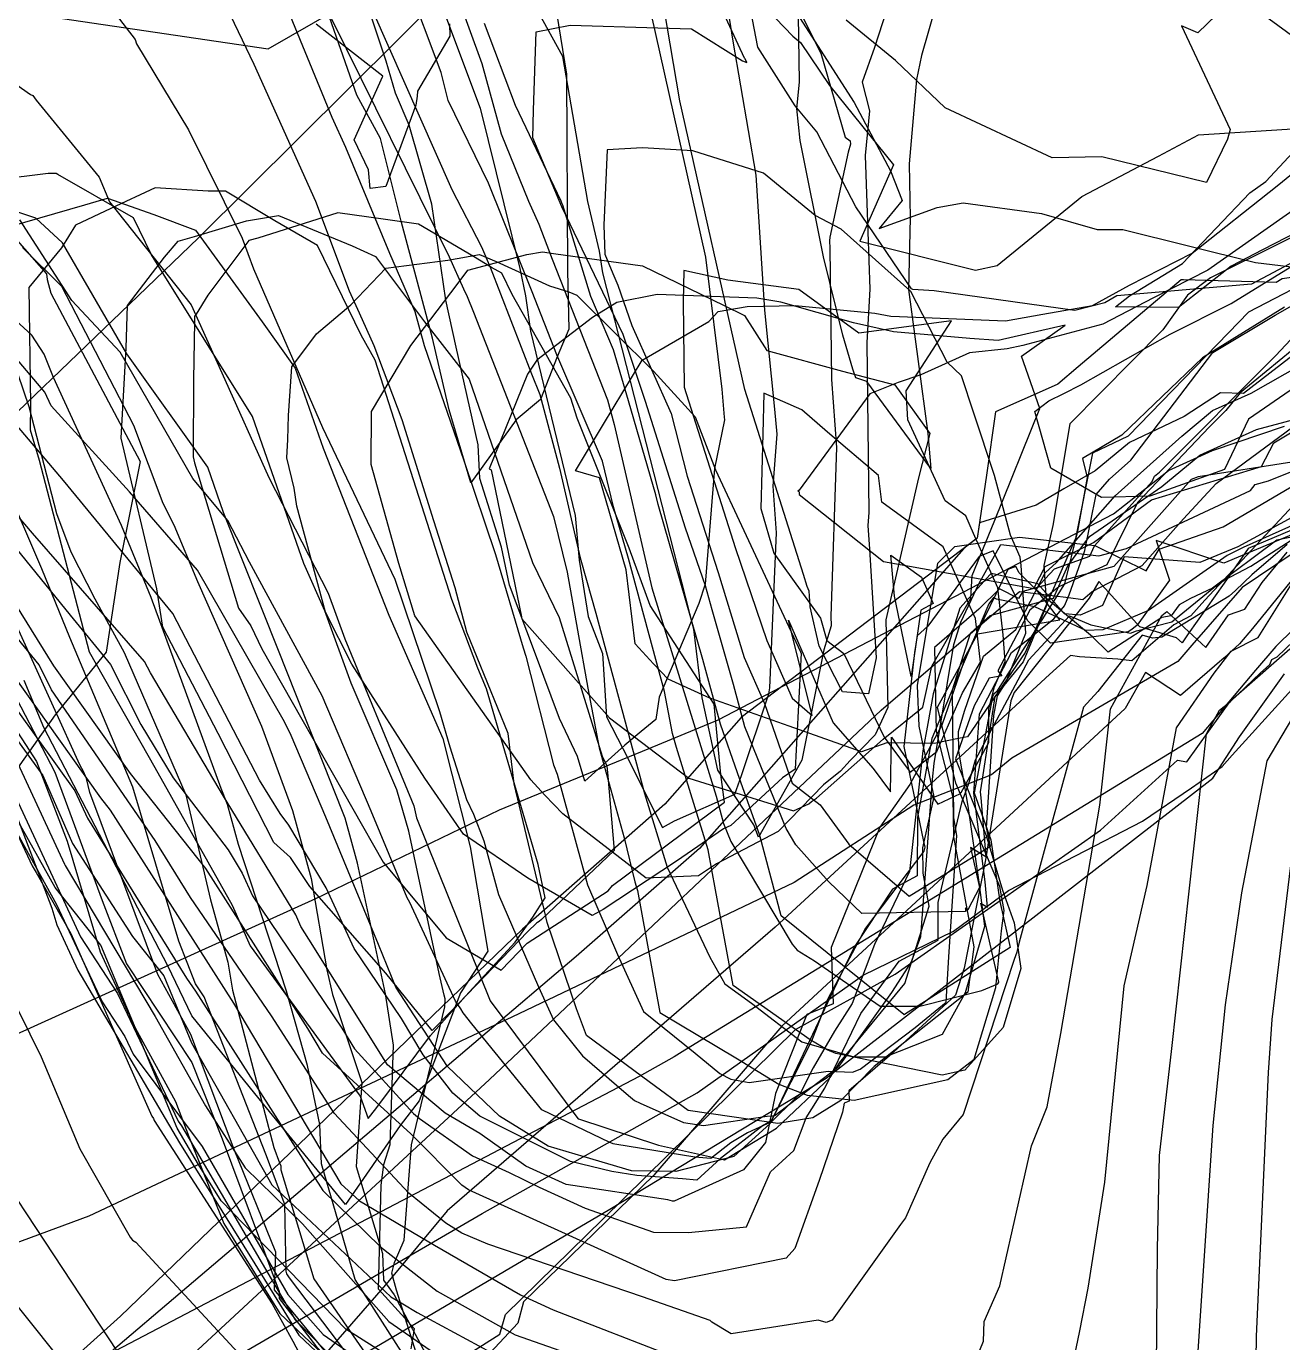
# Model space of a CAD drawing. Extents: x 0 to 298, y 0 to 220.
# Drawn here: x 78.22 to 113.08, y 121.75 to 158.27 of the extents above; entities that cross this region are included whole.
import ezdxf

# ---------------------------------------------------------------- set-up
doc = ezdxf.new("R2010")
doc.units = 0
doc.layers.add('LINES', color=1, linetype='CONTINUOUS')

msp = doc.modelspace()

# ---------------------------------------------------------------- linework, layer by layer
at = {"layer": 'LINES', "color": 1}
for points in [[(104.713, 163.195, 0), (103.064, 157.466, 0), (102.921, 156.8, 0), (102.723, 154.457, 0), (102.752, 152.956, 0), (102.704, 150.971, 0), (103.241, 146.979, 0), (103.324, 146.006, 0), (101.547, 148.415, 0), (101.244, 148.522, 0), (101.16, 148.763, 0), (100.878, 149.699, 0), (100.347, 151.872, 0), (99.7, 155.103, 0), (99.604, 155.995, 0), (99.682, 156.725, 0), (99.612, 161.037, 0)], [(92.878, 159.008, 0), (93.209, 156.942, 0), (93.243, 151.485, 0), (93.28, 149.874, 0), (92.95, 149.1, 0), (92.49, 147.918, 0), (91.82, 147.352, 0), (90.561, 145.611, 0), (89.955, 147.628, 0), (89.494, 149.619, 0), (88.629, 152.863, 0), (88.052, 155.162, 0), (87.398, 156.364, 0), (85.171, 162.705, 0)], [(89.249, 160.197, 0), (90.819, 156, 0), (91.916, 151.549, 0), (92.071, 150.79, 0), (92.213, 149.813, 0), (93.451, 144.702, 0), (93.56, 143.457, 0), (93.817, 141.902, 0), (94.211, 140.868, 0), (94.321, 139.112, 0), (94.778, 138.239, 0), (95.875, 136.043, 0), (96.206, 136.226, 0), (97.888, 136.969, 0), (98.064, 137.484, 0), (98.828, 139.753, 0), (98.858, 139.923, 0), (99.036, 144.218, 0), (98.951, 145.511, 0), (99.055, 146.961, 0), (98.993, 147.65, 0), (98.713, 150.397, 0), (98.476, 154.142, 0), (97.837, 157.859, 0), (97.077, 162.623, 0)], [(110.179, 160.338, 0), (113.529, 157.876, 0)], [(89.784, 160.218, 0), (90.867, 157.239, 0), (91.404, 155.286, 0), (92.162, 153.425, 0), (92.442, 152.782, 0), (92.817, 151.813, 0), (94.353, 147.91, 0), (94.537, 147.222, 0), (95.579, 142.689, 0), (97.37, 136.912, 0), (97.568, 136.154, 0), (97.773, 135.655, 0), (99.47, 132.804, 0), (99.61, 132.645, 0), (100.097, 132.345, 0), (101.92, 131.086, 0), (103.019, 131.087, 0), (104.737, 131.525, 0), (105.181, 131.705, 0), (105.206, 131.754, 0), (104.709, 133.947, 0), (104.89, 133.836, 0), (104.83, 134.535, 0), (104.517, 137.001, 0), (104.517, 137.001, 0), (104.67, 139.201, 0), (105.012, 139.854, 0), (105.561, 140.9, 0), (106.736, 141.833, 0), (107.028, 142.191, 0), (107.156, 142.497, 0), (107.598, 143.727, 0), (107.907, 145.284, 0), (108.278, 145.707, 0), (108.872, 146.239, 0), (111.146, 149.22, 0), (112.873, 150.254, 0), (114.764, 151.331, 0)], [(70.36, 159.786, 0), (74.353, 156.432, 0), (74.36, 156.417, 0), (78.782, 151.402, 0), (78.804, 151.251, 0), (78.906, 150.866, 0), (81.382, 146.196, 0), (80.822, 143.394, 0), (80.438, 140.907, 0), (79.025, 139.172, 0), (77.435, 136.93, 0), (74.228, 134.037, 0), (72.821, 132.702, 0), (68.907, 129.899, 0), (68.261, 129.47, 0), (66.841, 129.086, 0), (63.565, 127.567, 0), (61.006, 127.786, 0), (58.299, 128.117, 0), (56.459, 128.933, 0), (53.61, 130.48, 0), (53.345, 131.097, 0), (50.5, 132.731, 0), (49.012, 133.655, 0)], [(113.338, 146.179, 0), (110.74, 145.771, 0), (110.543, 145.701, 0), (108.396, 143.288, 0), (105.872, 142.59, 0), (105.759, 142.402, 0), (105.228, 142.664, 0), (104.654, 142.101, 0), (103.421, 141.042, 0), (103.466, 138.708, 0), (103.933, 136.874, 0), (103.947, 135.789, 0), (104.209, 134.392, 0), (104.519, 132.737, 0), (104.346, 131.475, 0), (101.751, 129.414, 0), (100.827, 128.472, 0), (100.045, 127.985, 0), (99.074, 127.835, 0), (96.584, 128.192, 0), (95.506, 128.989, 0), (93.772, 130.278, 0), (93.486, 131.009, 0), (92.68, 133.407, 0), (92.603, 133.728, 0), (91.756, 137.253, 0), (91.591, 138.652, 0), (90.451, 141.467, 0), (90.122, 142.693, 0), (89.535, 144.553, 0), (88.649, 147.351, 0), (87.873, 149.411, 0), (87.469, 150.313, 0), (87.191, 150.927, 0), (86.257, 153.414, 0), (84.547, 157.212, 0), (83.357, 159.709, 0)], [(114.894, 153.187, 0), (111.085, 151.296, 0), (110.448, 150.809, 0), (109.761, 149.85, 0), (107.182, 147.248, 0), (106.705, 144.424, 0), (106.456, 143.315, 0), (106.533, 142.202, 0), (106.267, 141.559, 0), (105.882, 140.638, 0), (105.097, 139.677, 0), (104.744, 137.388, 0), (104.687, 137.031, 0), (104.708, 136.863, 0), (104.849, 135.226, 0), (104.426, 135.486, 0), (104.677, 134.379, 0), (104.353, 133.76, 0), (104.332, 133.749, 0), (104.288, 133.812, 0), (104.286, 133.717, 0), (101.408, 133.662, 0), (100.488, 134.534, 0), (99.579, 135.565, 0), (99.312, 136.014, 0), (98.159, 138.834, 0), (97.85, 140.013, 0), (97.257, 142.085, 0), (97.066, 142.75, 0), (96.519, 144.35, 0), (95.403, 147.862, 0), (94.781, 149.722, 0), (93.086, 153.263, 0), (92.281, 155.178, 0), (92.293, 155.947, 0), (92.372, 158.12, 0), (93.317, 158.301, 0), (95.75, 158.233, 0), (96.684, 158.202, 0), (98.1, 157.31, 0), (98.214, 157.268, 0), (98.171, 157.372, 0), (98.154, 157.389, 0), (97.05, 159.772, 0)], [(102.411, 159.723, 0), (101.763, 157.682, 0), (101.421, 156.719, 0), (101.618, 155.928, 0), (101.498, 154.686, 0), (101.542, 153.362, 0), (101.633, 150.984, 0), (101.549, 149.496, 0), (101.601, 144.784, 0), (101.575, 144.423, 0), (101.619, 143.767, 0), (101.801, 140.749, 0), (101.595, 139.749, 0), (100.868, 139.812, 0), (100.22, 141.079, 0), (99.977, 142.164, 0), (99.951, 142.473, 0)], [(89.935, 159.302, 0), (83.004, 152.401, 0), (66.25, 136.316, 0), (64.966, 134.633, 0), (63.357, 131.996, 0), (59.19, 131.241, 0), (51.335, 127.741, 0), (50.451, 129.305, 0), (50.036, 130.069, 0), (48.921, 131.056, 0)], [(79.965, 159.567, 0), (81.246, 157.907, 0), (81.277, 157.783, 0), (82.727, 155.403, 0), (84.217, 152.396, 0), (84.523, 151.543, 0), (86.44, 147.143, 0), (88.449, 142.935, 0), (89.688, 139.265, 0), (89.978, 138.286, 0), (90.44, 136.819, 0), (90.629, 136.412, 0), (90.921, 135.675, 0), (91.329, 134.188, 0), (92.437, 131.62, 0), (92.853, 130.706, 0), (93.66, 129.708, 0), (94.935, 128.613, 0), (95.103, 128.475, 0), (95.256, 128.395, 0), (96.455, 127.86, 0), (97.013, 127.781, 0), (98.783, 128.038, 0), (98.936, 128.041, 0), (99.001, 128.064, 0), (100.778, 129.421, 0), (102.242, 131.465, 0), (102.774, 132.303, 0), (103.044, 133.019, 0), (103.369, 137.379, 0), (103.418, 137.823, 0), (103.963, 141.123, 0), (104.153, 141.737, 0), (104.658, 142.801, 0), (105.266, 143.9, 0), (107.987, 143.578, 0), (108.754, 143.787, 0), (112.196, 145.39, 0), (112.323, 145.56, 0), (112.695, 145.662, 0), (117.209, 147.476, 0)], [(85.269, 159.251, 0), (86.699, 155.755, 0), (87.077, 154.917, 0), (88.305, 151.975, 0), (89.004, 150.358, 0), (89.259, 149.418, 0), (90.368, 146.223, 0), (91.246, 143.622, 0), (92.014, 141.027, 0), (92.085, 140.802, 0), (92.852, 137.781, 0), (92.955, 137.521, 0), (93.797, 134.454, 0), (94.632, 132.519, 0), (95.348, 130.936, 0), (96.779, 129.784, 0), (97.463, 129.22, 0), (97.768, 129.062, 0), (98.278, 128.972, 0), (100.469, 129.288, 0), (101.15, 129.253, 0), (101.36, 129.336, 0), (102.884, 130.494, 0), (103.749, 131.196, 0), (103.824, 132.458, 0), (104.041, 135.827, 0), (103.959, 136.31, 0), (103.924, 139.856, 0), (103.927, 139.863, 0), (104.426, 141.437, 0), (104.967, 141.929, 0), (106.723, 142.409, 0), (107.122, 143.308, 0), (107.726, 144.12, 0), (109.735, 145.504, 0), (110.784, 146.375, 0), (112.359, 147.084, 0), (115.398, 147.9, 0)], [(114.43, 150.176, 0), (111.902, 148.105, 0), (111.511, 147.617, 0), (111.055, 147.158, 0), (109.057, 145.058, 0), (108.205, 143.335, 0), (106.874, 142.718, 0), (106.07, 142.07, 0), (105.44, 140.877, 0), (105.183, 140.387, 0), (105.29, 140.25, 0), (104.945, 140.191, 0), (104.529, 139.423, 0), (104.005, 137.952, 0), (104.853, 135.821, 0), (105.312, 134.308, 0), (105.631, 133.398, 0), (105.82, 132.132, 0), (105.325, 130.496, 0), (104.263, 129.312, 0), (103.641, 129.172, 0), (100.69, 129.777, 0), (100.441, 129.872, 0), (99.975, 130.157, 0), (97.835, 131.664, 0), (97.347, 134.318, 0), (97.146, 135.423, 0), (96.265, 138.264, 0), (96.157, 138.653, 0), (95.934, 139.815, 0), (94.93, 143.508, 0), (94.518, 144.937, 0), (94.208, 146.21, 0), (92.941, 149.162, 0), (92.259, 150.91, 0), (91.045, 153.923, 0), (89.927, 156.218, 0), (89.732, 156.993, 0), (88.784, 159.535, 0)], [(98.301, 159.249, 0), (99.494, 158, 0), (99.709, 157.826, 0), (100.507, 156.633, 0), (102.285, 154.431, 0), (101.35, 152.308, 0), (104.558, 151.505, 0), (105.166, 151.636, 0), (107.511, 153.547, 0), (109.641, 154.665, 0), (110.751, 155.265, 0), (113.935, 155.463, 0)], [(99.01, 159.564, 0), (101.199, 156.158, 0), (102.202, 154.267, 0), (102.522, 153.442, 0), (101.891, 152.661, 0), (103.499, 153.244, 0), (104.218, 153.377, 0), (106.389, 153.083, 0), (107.937, 152.638, 0), (108.649, 152.637, 0), (112.331, 151.716, 0), (113.875, 151.531, 0)], [(79.231, 158.49, 0), (84.937, 157.648, 0), (87.454, 159.097, 0)], [(95.55, 158.637, 0), (97.07, 151.865, 0), (97.52, 148.201, 0), (97.588, 147.432, 0), (97.596, 147.353, 0), (97.317, 146.006, 0), (97.058, 142.797, 0), (96.885, 142.256, 0), (95.788, 139.659, 0), (95.688, 139.045, 0), (95.289, 138.709, 0), (94.83, 138.333, 0), (93.717, 137.326, 0), (93.519, 138.01, 0), (93.015, 139.069, 0), (92.349, 140.854, 0), (91.635, 142.763, 0), (91.413, 143.819, 0), (90.807, 145.727, 0), (90.763, 146.661, 0), (90.154, 149.372, 0), (89.863, 150.67, 0), (89.475, 153.339, 0), (88.85, 155.533, 0), (88.465, 156.418, 0), (88.207, 157.307, 0), (87.681, 158.885, 0)], [(111.77, 159.101, 0), (110.729, 158.091, 0), (110.279, 158.285, 0), (111.632, 155.406, 0), (111.556, 155.142, 0), (110.971, 153.939, 0), (108.07, 154.647, 0), (106.687, 154.62, 0), (103.719, 156.006, 0), (102.342, 157.326, 0), (100.972, 158.439, 0)], [(87.817, 158.726, 0), (90.029, 153.742, 0), (90.852, 152.15, 0), (91.096, 151.589, 0), (92.245, 148.626, 0), (92.469, 148.055, 0), (93.016, 146.014, 0), (93.592, 143.526, 0), (93.768, 142.908, 0), (94.029, 141.988, 0), (95.377, 136.992, 0), (96.004, 134.943, 0), (97.193, 132.445, 0), (97.605, 131.71, 0), (98.348, 131.17, 0), (99.738, 130.094, 0), (101.189, 129.685, 0), (102.052, 129.679, 0), (103.646, 130.31, 0), (104.281, 131.47, 0), (104.816, 133.311, 0), (104.665, 134.527, 0), (104.355, 136.638, 0), (104.097, 138.16, 0), (104.091, 138.704, 0), (104.252, 139.268, 0), (104.783, 140.802, 0), (105.677, 141.54, 0), (106.499, 143.106, 0), (106.81, 143.395, 0), (108.435, 145.249, 0), (110.284, 146.905, 0), (111.136, 147.613, 0), (112.212, 148.097, 0), (114.632, 149.475, 0)], [(99.626, 158.809, 0), (100.268, 157.524, 0), (100.945, 155.2, 0), (101.086, 155.095, 0), (101.094, 155.003, 0), (101.03, 154.778, 0), (100.522, 152.426, 0), (100.513, 152.321, 0), (100.517, 152.114, 0), (100.562, 148.475, 0), (100.704, 146.586, 0), (100.546, 141.908, 0), (100.556, 141.635, 0), (100.357, 140.971, 0), (99.745, 137.913, 0), (98.544, 135.775, 0), (98.414, 136.115, 0), (97.415, 137.631, 0), (96.977, 139.638, 0), (96.742, 141.551, 0), (94.217, 151.431, 0), (94.124, 152.036, 0), (93.802, 153.414, 0), (93.108, 157.439, 0), (92.417, 158.69, 0)], [(99.951, 142.473, 0), (99.943, 142.603, 0), (99.894, 142.73, 0), (99.79, 143.059, 0), (98.163, 148.195, 0), (96.354, 156.207, 0), (95.91, 158.826, 0)], [(113.721, 151.913, 0), (112.222, 151.12, 0), (108.487, 150.79, 0), (108.153, 150.604, 0), (107.314, 150.391, 0), (103.414, 150.936, 0), (102.819, 150.968, 0), (102.786, 150.986, 0), (101.245, 153.263, 0), (100.161, 155.347, 0), (99.555, 156.065, 0), (98.526, 157.696, 0), (98.329, 158.705, 0)], [(89.963, 158.339, 0), (89.974, 158.001, 0), (89.078, 156.474, 0), (89.067, 156.332, 0), (89.028, 156.08, 0), (88.196, 153.827, 0), (87.767, 153.776, 0), (87.714, 154.294, 0), (87.325, 155.118, 0), (88.119, 156.89, 0), (86.271, 158.33, 0)], [(86.69, 158.477, 0), (89.959, 151.874, 0), (90.35, 150.985, 0), (90.457, 150.775, 0), (90.636, 150.34, 0), (92.85, 144.674, 0), (93.232, 143.132, 0), (93.803, 139.908, 0), (94.121, 138.258, 0), (94.815, 135.756, 0), (95.106, 134.534, 0), (95.185, 134.298, 0), (95.798, 130.908, 0), (97.954, 129.625, 0), (99.107, 128.92, 0), (99.891, 128.621, 0), (101.192, 128.477, 0), (103.797, 129.057, 0), (104.521, 129.614, 0), (105.124, 131.609, 0), (105.283, 133.179, 0), (105.361, 133.745, 0), (105.237, 134.407, 0), (104.017, 137.27, 0), (103.511, 139.38, 0), (104.616, 141.407, 0), (104.621, 141.416, 0), (106.902, 141.805, 0), (106.195, 142.713, 0), (106.494, 143.283, 0), (107.836, 143.954, 0), (109.448, 145.132, 0), (112.494, 146.057, 0), (112.842, 146.713, 0), (114.549, 147.742, 0)], [(113.136, 150.476, 0), (110.861, 149.075, 0), (108.62, 146.925, 0), (107.533, 146.28, 0), (107.663, 145.75, 0), (107.393, 144.262, 0), (107.031, 142.805, 0), (105.148, 139.807, 0), (105.069, 139.744, 0), (105.031, 139.673, 0), (104.993, 139.479, 0), (104.524, 137.007, 0), (104.983, 135.699, 0), (105.238, 133.994, 0), (105.524, 132.718, 0), (102.591, 130.853, 0), (102.586, 130.85, 0), (102.576, 130.859, 0), (99.167, 133.592, 0), (98.579, 135.825, 0), (97.961, 137.557, 0), (97.482, 138.913, 0), (96.995, 140.703, 0), (95.755, 145.008, 0), (95.691, 145.271, 0), (94.935, 147.877, 0), (94.521, 149.295, 0), (93.89, 150.776, 0), (93.107, 153.309, 0), (93.091, 153.346, 0), (93.06, 153.423, 0), (91.799, 156.072, 0), (90.934, 158.347, 0)], [(76.234, 157.861, 0), (78.343, 156.38, 0), (78.401, 156.355, 0), (78.5, 156.221, 0), (80.243, 154.089, 0), (80.536, 153.406, 0), (82.801, 150.549, 0), (83.648, 148.659, 0), (84.955, 145.759, 0), (86.603, 142.547, 0), (87.065, 141.277, 0), (88.74, 137.227, 0), (88.981, 136.644, 0), (89.052, 136.316, 0), (91.092, 131.239, 0), (93.525, 127.974, 0), (93.536, 127.964, 0), (93.545, 127.961, 0), (95.762, 127.231, 0), (97.594, 126.824, 0), (97.595, 126.825, 0), (99.044, 127.7, 0), (100.526, 129.104, 0), (100.785, 129.52, 0), (102.602, 131.712, 0), (103.278, 133.858, 0), (103.105, 134.781, 0), (103.096, 135.476, 0), (103.41, 136.893, 0), (103.002, 138.854, 0), (102.951, 139.98, 0), (103.516, 143.374, 0), (103.99, 143.84, 0), (105.781, 144.096, 0), (107.872, 143.87, 0), (109.296, 143.167, 0), (109.656, 143.764, 0), (111.437, 144.384, 0), (113.436, 145.562, 0)], [(116.18, 153.946, 0), (112.525, 152.072, 0), (111.655, 151.621, 0), (110.192, 150.469, 0), (108.447, 150.494, 0), (108.834, 150.793, 0), (110.305, 151.696, 0), (112.177, 153.654, 0), (112.622, 153.965, 0), (114.259, 155.726, 0)], [(105.092, 145.809, 0), (104.518, 147.542, 0), (104.173, 148.576, 0), (103.771, 148.953, 0), (102.766, 150.918, 0), (102.74, 150.94, 0), (100.834, 152.645, 0), (100.116, 153.019, 0), (98.677, 154.195, 0), (96.715, 154.819, 0), (95.326, 154.896, 0), (94.338, 154.844, 0), (94.248, 152.752, 0), (94.274, 151.955, 0), (94.494, 151.414, 0), (94.636, 151.09, 0), (95.024, 149.976, 0), (96.115, 147.532, 0), (96.558, 145.793, 0), (97.424, 143.121, 0), (98.139, 140.765, 0), (98.709, 139.488, 0), (99.474, 137.276, 0), (100.249, 136.669, 0), (101.051, 135.586, 0), (102.724, 134.142, 0), (104.722, 135.365, 0), (104.982, 135.531, 0), (104.869, 136.034, 0), (105.072, 139.15, 0), (105.176, 139.695, 0), (105.385, 140.034, 0), (105.954, 141.434, 0), (105.829, 143.31, 0), (105.801, 143.546, 0), (105.531, 144.159, 0), (105.092, 145.809, 0)], [(81.695, 151.934, 0), (81.198, 152.958, 0), (79.097, 154.164, 0), (79.055, 154.19, 0), (78.832, 154.19, 0), (77.409, 154.015, 0)], [(94.24, 147.23, 0), (95.31, 149.008, 0), (97.166, 150.079, 0), (97.417, 150.36, 0), (98.224, 150.503, 0), (99.554, 150.531, 0), (101.771, 150.312, 0), (102.211, 150.226, 0), (102.457, 150.221, 0), (105.398, 150.104, 0), (106.433, 150.287, 0), (107.807, 150.53, 0), (108.835, 151.088, 0), (110.578, 151.978, 0), (112.936, 153.85, 0), (113.575, 154.375, 0)], [(83.722, 134.268, 0), (83.937, 133.893, 0), (84.436, 132.766, 0), (87.487, 128.587, 0), (87.712, 127.974, 0), (87.919, 128.239, 0), (89.436, 130.276, 0), (90.121, 131.043, 0), (90.412, 131.363, 0), (91.792, 132.861, 0), (92.283, 133.554, 0), (92.62, 134.093, 0), (92.425, 135.019, 0), (90.993, 139.89, 0), (90.748, 140.464, 0), (90.029, 142.371, 0), (87.907, 149.007, 0), (87.515, 149.699, 0), (86.307, 152.19, 0), (85.115, 152.874, 0), (83.749, 153.7, 0), (83.273, 153.701, 0), (81.797, 153.791, 0), (80.569, 153.218, 0), (79.586, 152.759, 0), (79.203, 152.127, 0), (78.293, 151.026, 0), (78.341, 147.774, 0), (78.327, 147.073, 0), (78.578, 146.231, 0), (79.972, 140.92, 0), (81.794, 137.713, 0), (83.722, 134.268, 0)], [(77.765, 152.719, 0), (79.843, 153.315, 0), (80.48, 153.505, 0), (81.765, 153.053, 0), (82.915, 152.621, 0), (84.77, 150.072, 0), (85.688, 148.788, 0), (86.464, 146.571, 0), (88.279, 141.934, 0), (89.782, 138.511, 0), (90.537, 135.509, 0), (91.034, 132.617, 0), (90.274, 131.456, 0), (89.122, 128.458, 0), (88.597, 127.777, 0), (87.083, 125.586, 0), (84.809, 128.371, 0), (82.816, 130.824, 0)], [(88.907, 121.582, 0), (88.996, 122.14, 0), (87.994, 123.238, 0), (88.07, 126.117, 0), (88.147, 126.695, 0), (88.323, 127.246, 0), (88.412, 130.009, 0), (88.191, 131.43, 0), (87.413, 135.055, 0), (87.071, 136.304, 0), (85.415, 140.463, 0), (85.257, 140.866, 0), (83.698, 144.781, 0), (83.256, 146.044, 0), (81.014, 149.182, 0), (79.231, 152.267, 0), (78.487, 152.95, 0), (77.281, 153.348, 0)], [(94.532, 135.405, 0), (92.52, 133.495, 0), (92.454, 133.436, 0), (92.408, 133.406, 0), (92.377, 133.389, 0), (92.144, 133.155, 0), (89.973, 130.915, 0), (89.484, 130.409, 0), (88.195, 132, 0), (86.09, 134.412, 0), (85.557, 135.213, 0), (85.088, 135.632, 0), (83.547, 138.65, 0), (82.014, 141.598, 0), (81.841, 142.663, 0), (80.858, 146.845, 0), (80.994, 149.356, 0), (81.03, 150.527, 0), (82.054, 151.864, 0), (82.44, 152.315, 0), (82.89, 152.444, 0), (84.33, 152.872, 0), (85.218, 153.026, 0), (87.264, 152.18, 0), (87.915, 151.882, 0), (89.277, 150.07, 0), (90.51, 148.486, 0), (92.27, 143.398, 0), (93.012, 141.87, 0), (94.201, 138.02, 0), (94.329, 137.755, 0), (94.36, 137.464, 0), (94.532, 135.405, 0)], [(93.334, 147.953, 0), (91.704, 150.828, 0), (91.416, 151.421, 0), (91.132, 151.584, 0), (90.629, 151.889, 0), (89.107, 152.784, 0), (88.129, 152.917, 0), (86.869, 153.095, 0), (84.647, 152.391, 0), (84.4, 152.326, 0), (83.256, 150.816, 0), (82.935, 150.285, 0), (82.89, 150.231, 0), (82.893, 150.073, 0), (82.862, 148.474, 0), (82.849, 146.324, 0), (82.895, 146.16, 0), (84.11, 142.126, 0), (84.457, 141.636, 0), (84.757, 141.003, 0), (88.129, 135.085, 0), (89.872, 132.984, 0), (91.397, 132.083, 0), (92.118, 132.839, 0), (94.373, 134.29, 0), (94.492, 134.431, 0), (97.6, 136.745, 0), (97.491, 137.514, 0), (97.313, 139.466, 0), (95.538, 142.206, 0), (94.956, 143.798, 0), (93.511, 147.398, 0), (93.334, 147.953, 0)], [(113.525, 153.275, 0), (111.012, 151.504, 0), (109.498, 150.736, 0)], [(88.79, 134.096, 0), (87.789, 136.501, 0), (86.432, 139.701, 0), (84.413, 143.409, 0), (83.813, 144.559, 0), (83.344, 145.13, 0), (82.841, 145.725, 0), (80.825, 149.236, 0), (79.49, 150.663, 0), (78.042, 152.901, 0)], [(88.634, 121.499, 0), (87.347, 123.502, 0), (86.954, 124.874, 0), (86.41, 126.716, 0), (86.369, 127.808, 0), (86.03, 129.437, 0), (85.44, 131.506, 0), (84.112, 135.571, 0), (83.808, 136.681, 0), (83.631, 137.123, 0), (81.685, 142.429, 0), (80.861, 144.422, 0), (78.978, 148.525, 0), (78.722, 149.176, 0), (78.373, 149.705, 0), (75.298, 152.519, 0)], [(116.481, 152.601, 0), (112.134, 150.338, 0), (111.581, 149.766, 0), (108.799, 146.898, 0), (107.812, 146.434, 0), (107.337, 144.062, 0), (106.723, 142.672, 0), (105.943, 140.903, 0), (104.341, 138.559, 0), (104.14, 138.519, 0), (103.418, 138.377, 0), (102.1, 138.396, 0), (101.401, 138.141, 0), (99.393, 138.855, 0), (97.187, 139.637, 0), (96.035, 140.163, 0), (95.624, 140.585, 0), (95.117, 141.14, 0), (94.864, 143.193, 0), (94.129, 145.745, 0), (93.463, 145.94, 0), (94.24, 147.23, 0)], [(78.12, 152.14, 0), (79.201, 151.059, 0), (81.2, 147.21, 0), (82.011, 145.046, 0), (82.317, 144.445, 0), (82.971, 142.873, 0), (84.754, 138.854, 0), (85.609, 136.518, 0), (86.132, 134.627, 0), (86.565, 132.095, 0), (86.724, 131.412, 0), (87.535, 128.974, 0), (87.372, 126.639, 0), (88.109, 124.223, 0), (88.137, 123.485, 0), (88.432, 123.077, 0), (89.454, 121.155, 0)], [(89.385, 120.376, 0), (88.494, 123.207, 0), (88.37, 123.677, 0), (88.44, 123.973, 0), (88.707, 124.599, 0), (88.915, 127.242, 0), (89.834, 131.068, 0), (89.85, 131.287, 0), (89.816, 131.389, 0), (89.676, 131.99, 0), (88.841, 135.947, 0), (88.504, 137.091, 0), (87.242, 140.046, 0), (86.505, 142.058, 0), (85.923, 143.369, 0), (84.502, 147.443, 0), (81.695, 151.934, 0)], [(85.733, 144.961, 0), (85.652, 145.458, 0), (85.454, 146.301, 0), (85.481, 146.807, 0), (85.502, 147.476, 0), (85.588, 148.828, 0), (86.275, 149.737, 0), (87.228, 150.548, 0), (88.202, 151.564, 0), (89.918, 151.788, 0), (90.796, 151.94, 0), (91.264, 151.746, 0), (92.745, 151.07, 0), (93.28, 150.901, 0), (93.496, 150.809, 0), (95.628, 148.701, 0), (96.783, 147.442, 0), (97.347, 145.967, 0), (99.707, 140.916, 0), (99.719, 140.89, 0), (99.719, 140.887, 0), (99.72, 140.878, 0), (99.558, 137.665, 0), (99.202, 137.424, 0), (97.768, 136.097, 0), (97.568, 136.006, 0), (96.261, 135.106, 0), (94.228, 133.77, 0), (93.929, 133.601, 0), (92.138, 134.64, 0), (90.351, 135.856, 0), (89.282, 137.416, 0), (87.258, 140.572, 0), (86.526, 142.021, 0), (85.733, 144.961, 0)], [(92.219, 137.37, 0), (89.001, 141.914, 0), (88.562, 143.371, 0), (87.797, 146.116, 0), (87.806, 147.584, 0), (88.893, 149.416, 0), (90.175, 151.108, 0), (90.478, 151.509, 0), (92.116, 151.939, 0), (92.55, 152.016, 0), (92.856, 151.97, 0), (95.318, 151.628, 0), (97.588, 150.524, 0), (98.149, 150.251, 0), (98.775, 149.279, 0), (100.872, 148.709, 0), (102.321, 148.327, 0), (103.294, 146.979, 0), (102.978, 145.746, 0), (102.078, 141.81, 0), (102.126, 139.378, 0), (101.78, 138.614, 0), (101.086, 137.904, 0), (100.816, 137.605, 0), (100.344, 137.228, 0), (99.088, 135.932, 0), (97.375, 135.034, 0), (96.876, 134.704, 0), (95.419, 134.641, 0), (93.114, 136.424, 0), (92.607, 136.944, 0), (92.219, 137.37, 0)], [(113.443, 148.271, 0), (112.139, 147.377, 0), (111.472, 145.972, 0), (109.402, 145.239, 0), (108.055, 145.199, 0), (106.648, 146.016, 0), (106.204, 147.588, 0), (106.594, 147.878, 0), (107.014, 148.088, 0), (107.48, 148.321, 0), (109.965, 149.733, 0), (111.652, 150.58, 0), (113.417, 151.665, 0)], [(114.759, 151.507, 0), (113.074, 151.262, 0), (112.901, 151.163, 0), (110.336, 151.235, 0), (110.265, 151.237, 0), (107.411, 148.826, 0), (106.843, 148.345, 0), (106.581, 148.228, 0), (105.121, 147.573, 0), (104.865, 145.815, 0), (104.611, 144.067, 0), (98.06, 139.095, 0), (95.938, 136.688, 0), (91.993, 133.224, 0), (80.836, 122.489, 0), (72.955, 115.404, 0), (66.357, 108.99, 0), (64.223, 106.885, 0), (62.859, 102.569, 0), (62.26, 100.853, 0), (62.075, 100.435, 0), (58.661, 97.585, 0), (51.623, 91.141, 0)], [(101.721, 137.685, 0), (102.199, 137.032, 0), (102.233, 138.554, 0), (103.52, 136.689, 0), (104.141, 136.991, 0), (104.147, 137.004, 0), (104.142, 137.026, 0), (104.166, 137.011, 0), (104.932, 138.401, 0), (104.928, 139.337, 0), (105.09, 139.944, 0), (105.384, 140.652, 0), (105.333, 141.39, 0), (105.184, 142.69, 0), (104.51, 144.2, 0), (104.291, 144.691, 0), (103.722, 145.105, 0), (102.683, 147.355, 0), (102.638, 148.159, 0), (103.891, 150.102, 0), (101.321, 149.756, 0), (99.655, 150.969, 0), (97.687, 151.229, 0), (96.465, 151.498, 0), (96.45, 150.634, 0), (96.477, 148.259, 0), (97.894, 143.812, 0), (98.773, 141.228, 0), (99.473, 139.632, 0), (100.029, 139.149, 0), (99.376, 141.795, 0), (100.615, 138.948, 0), (101.721, 137.685, 0)], [(109.498, 150.736, 0), (108.095, 150.006, 0), (105.872, 149.414, 0), (105.436, 149.328, 0), (104.396, 149.215, 0), (103.049, 148.602, 0), (102.413, 148.389, 0), (101.627, 148.079, 0), (99.669, 145.407, 0), (99.632, 145.378, 0), (99.662, 145.367, 0), (99.665, 145.349, 0), (99.669, 145.328, 0), (99.666, 145.281, 0), (102.012, 143.428, 0), (106.231, 142.666, 0), (106.755, 143.224, 0), (107.734, 143.569, 0), (107.868, 143.86, 0), (109.46, 145.643, 0), (109.531, 145.787, 0), (109.665, 145.902, 0), (112.898, 149.139, 0), (114.935, 151.318, 0)], [(107.046, 149.98, 0), (105.188, 149.555, 0), (104.404, 149.608, 0), (102.283, 149.794, 0), (101.179, 150.045, 0), (99.161, 150.62, 0), (98.498, 150.729, 0), (95.727, 150.833, 0), (94.613, 150.611, 0), (93.931, 150.196, 0), (92.385, 149.007, 0), (92.133, 148.619, 0), (91.065, 145.991, 0), (91.122, 145.97, 0), (91.967, 141.888, 0), (91.974, 141.834, 0), (94.404, 139.086, 0), (96.61, 137.411, 0), (99.51, 136.504, 0), (99.937, 136.697, 0), (100.012, 136.766, 0), (100.15, 136.86, 0), (102.004, 138.494, 0), (103.101, 139.382, 0), (103.351, 140.523, 0), (104.431, 142.411, 0), (104.469, 143.033, 0), (105.077, 144.523, 0), (106.349, 147.665, 0), (105.837, 149.119, 0), (107.046, 149.98, 0)], [(113.784, 149.466, 0), (112, 148.085, 0), (111.363, 148.103, 0), (110.352, 147.451, 0), (108.832, 146.725, 0), (107.886, 145.938, 0), (107.017, 145.437, 0), (106.241, 144.99, 0), (104.674, 144.501, 0), (104.611, 144.067, 0), (104.235, 143.782, 0), (96.901, 135.463, 0), (93.484, 132.463, 0), (77.558, 118.927, 0)], [(114.967, 144.846, 0), (111.45, 143.377, 0), (109.572, 144.011, 0), (109.943, 142.902, 0), (109.045, 141.662, 0), (108.9, 141.534, 0), (108.799, 141.469, 0), (106.644, 141.157, 0), (106.004, 141.787, 0), (105.048, 143.717, 0), (104.665, 143.565, 0), (103.238, 141.628, 0), (102.946, 141.364, 0), (102.867, 140.9, 0), (102.574, 138.294, 0), (103.122, 135.653, 0), (103.154, 135.498, 0), (103.129, 135.386, 0), (101.511, 133.254, 0), (100.464, 131.292, 0), (100.009, 130.118, 0), (98.857, 127.823, 0), (97.852, 126.919, 0), (96.249, 126.501, 0), (95.013, 126.515, 0), (93.704, 126.908, 0), (92.708, 127.208, 0), (91.354, 128.036, 0), (89.914, 129.412, 0), (88.476, 131.613, 0), (87.996, 132.796, 0), (86.534, 136.328, 0), (85.57, 138.599, 0), (85.385, 138.975, 0), (82.978, 143.186, 0), (81.084, 145.359, 0), (78.912, 147.745, 0), (78.741, 148.122, 0), (77.719, 149.326, 0)], [(77.828, 149.082, 0), (78.296, 147.723, 0), (79.06, 144.757, 0), (79.46, 143.689, 0), (80.124, 142.385, 0), (80.943, 140.898, 0), (82.648, 136.949, 0), (83.334, 134.035, 0), (83.811, 132.31, 0), (83.944, 131.534, 0), (85.095, 127.166, 0), (85.253, 126.744, 0), (85.288, 126.659, 0), (85.284, 126.543, 0), (86.203, 123.525, 0), (89.358, 118.951, 0)], [(104.198, 139.784, 0), (104.698, 140.63, 0), (104.559, 141.84, 0), (104.324, 142.371, 0), (103.666, 143.828, 0), (101.967, 145.074, 0), (101.866, 145.809, 0), (100.452, 147.012, 0), (99.741, 147.632, 0), (98.688, 148.093, 0), (98.662, 146.963, 0), (98.608, 144.898, 0), (98.963, 143.651, 0), (100.261, 141.855, 0), (100.434, 141.23, 0), (100.905, 140.876, 0), (102.026, 138.552, 0), (102.749, 137.582, 0), (103.49, 138.156, 0), (104.198, 139.784, 0)], [(54.788, 94.482, 0), (59.197, 97.472, 0), (61.482, 99.204, 0), (70.756, 105.739, 0), (73.416, 108.582, 0), (75.053, 110.336, 0), (76.147, 113.797, 0), (79.915, 118.196, 0), (82.101, 120.741, 0), (91.08, 129.053, 0), (101.945, 139.301, 0), (105.782, 142.592, 0), (107.146, 142.424, 0), (107.544, 142.374, 0), (107.796, 142.589, 0), (109.183, 143.315, 0), (110.333, 144.61, 0), (111.239, 145.586, 0), (114.349, 147.879, 0)], [(75.864, 129.366, 0), (86.257, 134.071, 0), (91.358, 136.53, 0), (95.475, 138.228, 0), (97.423, 139.031, 0), (108.394, 144.748, 0), (109.918, 145.947, 0), (111.134, 146.508, 0), (113.134, 147.183, 0)], [(113.969, 144.699, 0), (111.985, 143.811, 0), (111.542, 143.586, 0), (109.359, 142.069, 0), (108.099, 141.526, 0), (107.619, 141.509, 0), (106.206, 142.167, 0), (105.148, 142.378, 0), (105.061, 142.426, 0), (104.935, 142.248, 0), (103.875, 139.775, 0), (103.347, 138.516, 0), (103.152, 137.441, 0), (102.952, 136.335, 0), (102.944, 134.705, 0), (102.261, 134.335, 0), (101.196, 132.729, 0), (100.798, 131.906, 0), (99.101, 128.331, 0), (98.909, 127.947, 0), (98.824, 127.873, 0), (98.681, 127.787, 0), (97.484, 126.861, 0), (96.832, 126.259, 0), (96.433, 126.298, 0), (95.166, 126.389, 0), (94.47, 126.502, 0), (93.327, 126.775, 0), (91.452, 127.71, 0), (90.805, 128.033, 0), (90.062, 128.676, 0), (89.238, 129.741, 0), (88.63, 130.744, 0), (87.32, 132.689, 0), (86.541, 134.369, 0), (85.509, 136.112, 0), (85.263, 136.432, 0), (84.698, 137.36, 0), (82.289, 141.978, 0), (79.259, 145.668, 0), (77.979, 147.181, 0)], [(114.046, 144.248, 0), (112.919, 144.015, 0), (111.138, 142.688, 0), (110.523, 142.399, 0), (110.209, 142.221, 0), (109.987, 141.916, 0), (109.731, 141.872, 0), (108.238, 140.909, 0), (107.809, 141.337, 0), (106.257, 142.629, 0), (105.77, 143.108, 0), (105.68, 143.289, 0), (105.455, 143.2, 0), (104.294, 140.806, 0), (103.629, 138.88, 0), (102.737, 137.233, 0), (101.91, 136.051, 0), (100.553, 132.715, 0), (100.61, 131.149, 0), (99.884, 130.855, 0), (99.015, 128.661, 0), (98.739, 127.306, 0), (98.121, 126.548, 0), (96.196, 125.675, 0), (96.153, 125.676, 0), (96.022, 125.712, 0), (93.205, 126.136, 0), (92.082, 126.645, 0), (90.811, 127.552, 0), (89.843, 128.119, 0), (88.244, 129.464, 0), (86.064, 132.946, 0), (85.842, 133.296, 0), (85.698, 133.624, 0), (83.692, 136.913, 0), (81.667, 140.331, 0), (81.587, 140.496, 0), (81.499, 140.65, 0), (78.396, 144.21, 0), (77.012, 145.833, 0)], [(89.399, 118.441, 0), (85.526, 123.554, 0), (85.455, 123.665, 0), (85.435, 123.734, 0), (85.398, 125.583, 0), (84.874, 126.985, 0), (83.161, 131.342, 0), (82.917, 131.709, 0), (82.46, 132.895, 0), (81.181, 137.163, 0), (79.431, 141.311, 0), (78.653, 143.217, 0), (77.645, 145.571, 0)], [(113.64, 145.269, 0), (110.925, 142.351, 0), (110.538, 141.914, 0), (110.069, 141.67, 0), (108.9, 140.668, 0), (108.513, 140.715, 0), (107.446, 140.777, 0), (107.202, 140.818, 0), (106.618, 140.286, 0), (98.999, 133.283, 0), (89.906, 125.412, 0), (88.259, 123.428, 0), (85.858, 120.684, 0), (84.906, 119.865, 0), (84.668, 118.945, 0), (81.18, 115.39, 0), (80.639, 113.496, 0), (79.739, 112.477, 0), (76.489, 110.042, 0), (73.803, 108.108, 0), (61.427, 100.312, 0), (60.03, 99.348, 0), (56.568, 96.787, 0), (51.353, 93.09, 0)], [(76.694, 145.308, 0), (79.439, 141.931, 0), (80.557, 140.564, 0), (81.399, 138.898, 0), (82.297, 137.422, 0), (83.829, 135.425, 0), (84.213, 134.776, 0), (84.503, 134.149, 0), (86.98, 130.473, 0), (87.326, 129.902, 0), (88.971, 128.11, 0), (89.134, 127.973, 0), (90.602, 126.937, 0), (91.624, 126.476, 0), (92.452, 126.064, 0), (93.728, 125.479, 0), (95.625, 124.82, 0), (96.594, 124.809, 0), (98.206, 124.961, 0), (98.872, 126.489, 0), (99.517, 127.081, 0), (99.864, 127.986, 0), (100.377, 128.814, 0), (101.38, 130.886, 0), (102.445, 132.337, 0), (103.523, 132.921, 0), (103.528, 133.963, 0), (104.196, 136.763, 0), (104.381, 137.267, 0), (104.558, 137.921, 0), (106.045, 140.697, 0), (107.168, 141.913, 0), (107.766, 141.671, 0), (108.866, 141.433, 0), (109.026, 141.502, 0), (110.009, 141.748, 0), (111.178, 142.706, 0)], [(114.613, 145.337, 0), (111.844, 143.832, 0), (110.784, 143.394, 0), (108.683, 143.552, 0), (108.09, 142.207, 0), (107.466, 141.934, 0), (107.031, 141.975, 0), (106.293, 142.801, 0), (105.006, 143.09, 0), (104.983, 143.083, 0), (104.965, 143.067, 0), (104.127, 142.134, 0), (103.384, 139.756, 0), (103.235, 138.93, 0), (103.098, 138.174, 0), (102.729, 134.823, 0), (101.756, 132.799, 0), (101.137, 131.163, 0), (100.651, 130.398, 0), (100.056, 129.38, 0), (99.685, 128.642, 0), (99.545, 128.519, 0), (98.898, 127.875, 0), (98.234, 127.571, 0), (97.774, 127.294, 0), (97.22, 126.865, 0), (96.776, 126.897, 0), (94.552, 127.26, 0), (94.509, 127.266, 0), (94.49, 127.275, 0), (94.413, 127.307, 0), (92.527, 128.214, 0), (90.583, 130.599, 0), (90.346, 130.906, 0), (90.279, 131.016, 0), (90.137, 131.228, 0), (88.869, 133.962, 0), (88.79, 134.096, 0)], [(114.479, 144.312, 0), (112.248, 141.565, 0), (111.891, 141.138, 0), (111.457, 140.756, 0), (110.253, 139.704, 0), (109.281, 140.342, 0), (108.718, 139.346, 0), (101.794, 132.948, 0), (99.185, 130.533, 0), (95.633, 126.397, 0), (92.022, 122.883, 0), (91.861, 122.292, 0), (89.318, 119.567, 0), (89.008, 119.236, 0), (87.614, 118.253, 0), (83.387, 115.56, 0), (71.82, 108.188, 0), (62.802, 102.876, 0), (61.576, 102.157, 0), (61.342, 101.684, 0), (51.517, 94.73, 0)], [(114.047, 144.595, 0), (112.123, 143.781, 0), (111.458, 142.825, 0), (110.467, 141.413, 0), (110.296, 141.165, 0), (110.14, 141.308, 0), (109.121, 141.608, 0), (107.985, 142.873, 0), (107.716, 142.404, 0), (105.997, 140.241, 0), (105.638, 139.787, 0), (105.543, 139.555, 0), (104.839, 135.15, 0), (104.243, 132.138, 0), (104.008, 131.396, 0), (102.178, 129.71, 0), (101.044, 128.736, 0), (101.055, 128.454, 0), (100.921, 128.399, 0), (100.875, 128.143, 0), (100.221, 126.253, 0), (99.546, 124.362, 0), (99.305, 124.1, 0), (96.212, 123.466, 0), (95.98, 123.501, 0), (90.489, 125.993, 0), (90.304, 126.126, 0), (88.889, 127.549, 0), (86.438, 129.786, 0), (86.033, 130.466, 0), (84.592, 132.736, 0), (83.205, 134.903, 0), (81.111, 137.546, 0), (78.986, 140.529, 0), (77.166, 143.453, 0)], [(113.212, 143.892, 0), (112.231, 143.05, 0), (111.78, 142.619, 0), (111.603, 142.464, 0), (109.731, 141.326, 0), (109.477, 141.299, 0), (109.184, 141.377, 0), (107.954, 139.813, 0), (107.555, 139.381, 0), (105.775, 132.865, 0), (105.714, 132.628, 0), (105.706, 132.583, 0), (105.633, 132.384, 0), (104.216, 128.082, 0), (103.656, 127.396, 0), (103.298, 126.741, 0), (102.622, 125.213, 0), (102.479, 125.032, 0), (100.584, 122.375, 0), (100.42, 122.314, 0), (100.198, 122.372, 0), (97.782, 121.993, 0), (97.247, 122.317, 0), (97.2, 122.371, 0), (95.319, 123.027, 0), (91.031, 124.484, 0), (90.31, 124.787, 0), (89.864, 125.065, 0), (88.837, 125.898, 0), (86.769, 128.12, 0), (85.03, 130.818, 0), (82.784, 134.106, 0), (81.799, 135.685, 0), (80.739, 137.232, 0), (78.927, 139.866, 0), (78.576, 140.56, 0), (77.064, 142.408, 0)], [(111.178, 142.706, 0), (111.463, 142.91, 0), (112.199, 143.297, 0), (113.478, 144.115, 0)], [(115.405, 143.529, 0), (112.897, 141.07, 0), (112.332, 140.413, 0), (110.849, 138.655, 0), (96.5, 129.869, 0), (96.199, 129.684, 0), (95.225, 129.139, 0), (70.409, 116.146, 0), (66.095, 114.443, 0), (57.714, 108.576, 0), (52.446, 105.182, 0), (52.52, 103.007, 0), (52.465, 102.366, 0), (52.434, 102.124, 0), (52.771, 100.746, 0), (54, 98.826, 0), (54.285, 98.435, 0), (55.67, 97.086, 0), (55.925, 96.854, 0), (58.36, 95.605, 0)], [(75.372, 143.76, 0), (79.459, 138.022, 0), (80.285, 136.863, 0), (80.555, 136.523, 0), (83.422, 132.041, 0), (83.977, 131.167, 0), (86.951, 126.161, 0), (87.466, 125.691, 0), (89.547, 124.453, 0), (91.938, 123.076, 0), (92.842, 122.664, 0), (96.278, 121.329, 0)], [(113.35, 143.634, 0), (111.96, 142.704, 0), (110.563, 141.101, 0), (110.173, 140.647, 0), (105.571, 137.968, 0), (105.004, 137.509, 0), (102.849, 136.661, 0), (99.528, 134.52, 0), (91.693, 130.78, 0), (79.956, 125.264, 0), (76.003, 123.798, 0)], [(103.386, 142.255, 0), (103.044, 142.074, 0), (102.774, 140.237, 0), (102.315, 142.459, 0), (102.212, 143.603, 0), (103.06, 142.986, 0), (103.386, 142.255, 0)], [(104.601, 121.345, 0), (104.784, 121.798, 0), (104.806, 122.343, 0), (105.234, 123.333, 0), (106.115, 127.212, 0), (106.553, 128.298, 0), (106.932, 130.33, 0), (108.015, 136.662, 0), (108.311, 139.333, 0), (109.728, 141.926, 0), (109.87, 142.039, 0), (110.952, 141.04, 0), (111.579, 141.949, 0), (112.038, 142.105, 0), (112.514, 142.838, 0), (113.207, 143.686, 0)], [(107.173, 120.704, 0), (107.46, 122.083, 0), (107.69, 123.263, 0), (108.149, 126.201, 0), (108.685, 131.65, 0), (109.328, 134.435, 0), (110.14, 138.805, 0), (111.181, 140.326, 0), (111.655, 140.937, 0), (112.407, 141.314, 0), (113.473, 143.021, 0)], [(102.724, 93.28, 0), (101.71, 96.959, 0), (100.884, 99.944, 0), (100.439, 101.283, 0), (99.369, 102.941, 0), (97.34, 106.671, 0), (96.883, 106.898, 0), (94.872, 109.918, 0), (94.672, 110.304, 0), (92.494, 113.664, 0), (90.128, 116.797, 0), (89.469, 117.909, 0), (89.331, 118.088, 0), (88.301, 119.342, 0), (85.11, 123.217, 0), (85.143, 124.261, 0), (83.993, 127.107, 0), (82.787, 130.306, 0), (81.871, 131.967, 0), (79.985, 137.019, 0), (79.893, 137.408, 0), (79.809, 137.602, 0), (79.71, 137.781, 0), (77.517, 142.614, 0)], [(75.183, 142.305, 0), (78.681, 137.489, 0), (79.509, 135.602, 0), (81.171, 133.016, 0), (82.038, 131.925, 0), (82.811, 130.072, 0), (85.035, 126.135, 0), (88.336, 123.023, 0), (88.669, 122.825, 0), (89.071, 122.593, 0), (92.148, 120.923, 0)], [(109.573, 119.934, 0), (109.609, 124.347, 0), (109.67, 126.941, 0), (110.006, 129.91, 0), (110.973, 138.646, 0), (111.333, 139.304, 0), (111.634, 139.543, 0), (112.456, 140.325, 0), (112.726, 140.562, 0), (112.787, 140.701, 0), (112.935, 140.783, 0), (114.069, 141.87, 0)], [(76.2, 141.415, 0), (78.507, 137.871, 0), (79.353, 135.668, 0), (80.271, 132.592, 0), (81.241, 130.484, 0), (82.365, 128.446, 0), (82.733, 127.47, 0), (83.708, 125.057, 0), (85.259, 122.56, 0), (87.091, 120.829, 0), (89.491, 118.26, 0), (91.913, 115.058, 0), (92.965, 113.97, 0), (96.928, 109.195, 0), (98.593, 107.36, 0), (99.692, 105.657, 0), (101.971, 102.125, 0), (103.706, 96.914, 0), (104.155, 96.817, 0), (106.849, 95.161, 0)], [(76.338, 141.559, 0), (79.571, 137.066, 0), (79.926, 136.301, 0), (81.999, 132.937, 0), (82.668, 131.863, 0), (82.916, 131.501, 0), (83.89, 129.989, 0), (86.451, 125.977, 0), (88.054, 124.409, 0), (89.622, 123.183, 0), (91.784, 121.966, 0), (94.633, 120.974, 0)], [(51.153, 95.155, 0), (51.297, 96.284, 0), (51.341, 96.63, 0), (53.47, 98.095, 0), (61.635, 103.951, 0), (73.923, 111.133, 0), (76.01, 112.33, 0), (76.54, 112.621, 0), (78.662, 113.936, 0), (91.362, 121.984, 0), (91.522, 122.535, 0), (94.22, 125.178, 0), (99.568, 130.438, 0), (102.331, 131.98, 0), (108.033, 135.967, 0), (110.167, 137.911, 0), (110.421, 137.867, 0), (111.646, 139.568, 0), (111.938, 139.824, 0), (113.282, 141.004, 0)], [(71.615, 114.164, 0), (81.058, 119.666, 0), (82.369, 120.391, 0), (90.868, 125.332, 0), (96.839, 128.681, 0), (101.445, 131.944, 0), (103.948, 133.172, 0), (105.478, 134.301, 0), (109.195, 136.221, 0), (110.553, 137.144, 0), (111.407, 137.733, 0), (111.686, 138.055, 0), (114.257, 140.877, 0)], [(65.183, 108.247, 0), (66.627, 109.095, 0), (78.183, 115.901, 0), (94.411, 125.457, 0), (100.419, 129.093, 0), (111.143, 137.414, 0), (111.887, 138.558, 0), (113.139, 140.305, 0)], [(77.599, 140.295, 0), (79.015, 137.575, 0), (80.328, 134.016, 0), (81.005, 132.258, 0), (82.821, 129.524, 0), (83.655, 127.403, 0), (85.237, 123.172, 0), (85.241, 122.979, 0), (86.249, 121.675, 0), (89.415, 118.103, 0), (91.022, 115.981, 0), (92.619, 113.855, 0), (93.632, 112.363, 0), (95.534, 110.283, 0), (97.779, 107.018, 0), (97.841, 106.952, 0), (97.881, 106.888, 0), (101.263, 101.75, 0), (102.504, 99.9, 0), (103.241, 97.002, 0), (103.522, 96.246, 0), (103.785, 95.292, 0)], [(82.816, 130.824, 0), (82.148, 132.207, 0), (78.708, 138.821, 0), (78.16, 140.127, 0)], [(110.65, 120.132, 0), (111.156, 127.78, 0), (111.497, 131.128, 0), (111.955, 134.235, 0), (112.653, 137.897, 0), (113.489, 139.304, 0)], [(76.645, 138.684, 0), (78.388, 134.985, 0), (78.494, 134.795, 0), (79.461, 133.106, 0), (81.708, 128.032, 0), (81.755, 127.969, 0), (81.773, 127.918, 0), (85.048, 122.83, 0), (85.623, 121.789, 0), (86.6, 119.947, 0)], [(77.196, 138.335, 0), (78.933, 133.807, 0), (79.07, 133.348, 0), (79.651, 132.087, 0), (82.475, 127.295, 0), (84.56, 123.939, 0), (85.789, 121.961, 0), (87.366, 120.472, 0)], [(77.919, 137.96, 0), (79.282, 135.026, 0), (79.292, 135.007, 0), (79.3, 134.99, 0), (81.803, 130.803, 0), (83.198, 128.323, 0), (84.296, 126.603, 0), (85.886, 125.049, 0), (88.283, 122.339, 0), (90.789, 120.6, 0)], [(77.274, 137.123, 0), (79.058, 133.907, 0), (80.324, 131.211, 0), (80.956, 130.249, 0), (81.19, 129.754, 0), (83.099, 127.198, 0), (85.478, 123.089, 0), (86.46, 121.978, 0), (87.631, 121.166, 0)], [(91.671, 119.227, 0), (87.094, 122.129, 0), (83.629, 125.69, 0), (83.002, 126.699, 0), (82.412, 127.701, 0), (80.296, 132.778, 0), (79.024, 134.377, 0), (77.485, 137.106, 0)], [(77.884, 136.974, 0), (79.725, 133.007, 0), (80.755, 131.439, 0), (82.434, 127.895, 0), (82.527, 127.771, 0), (82.713, 127.45, 0), (85.687, 122.383, 0), (89.478, 118.564, 0)], [(113.338, 135.296, 0), (112.786, 130.721, 0), (112.686, 129.247, 0), (112.351, 121.928, 0), (112.334, 120.608, 0)], [(77.36, 132.25, 0), (78.632, 129.686, 0), (79.707, 127.126, 0), (81.101, 124.682, 0), (81.172, 124.592, 0), (81.264, 124.538, 0), (84.666, 120.863, 0), (84.493, 120.026, 0), (85.547, 118.335, 0), (85.878, 117.463, 0), (88.786, 113.06, 0), (89.19, 112.362, 0), (91.436, 106.89, 0), (92.083, 104.578, 0), (94.266, 97.867, 0), (94.946, 97.251, 0), (97.268, 97.283, 0)], [(80.752, 121.51, 0), (77.213, 126.867, 0)], [(75.381, 126.003, 0), (79.32, 121.079, 0)]]:
    msp.add_polyline3d(points, dxfattribs=at)

doc.saveas('drawing.dxf')
